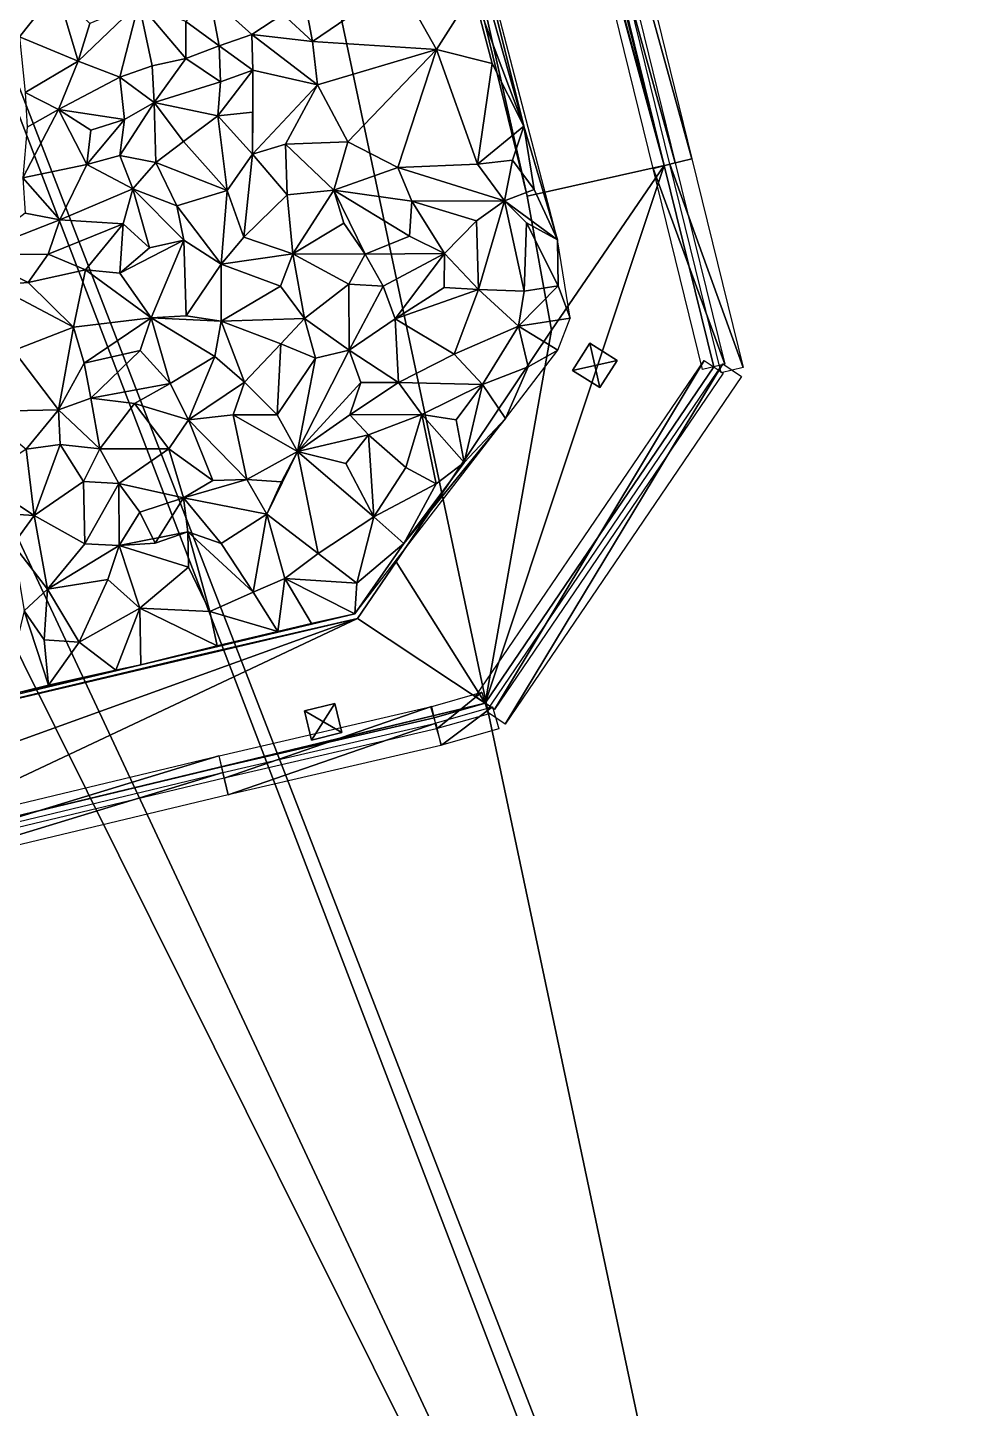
# Model space of a CAD drawing. Header units: metres. Extents: x -113 to 180, y -133 to 86.
# Drawn here: x -47.13 to -38.82, y -120.44 to -108.34 of the extents above; entities that cross this region are included whole.
import ezdxf

# ---------------------------------------------------------------- set-up
doc = ezdxf.new("R2010")
doc.units = ezdxf.units.M
for name, color, linetype, true_color in [('ACERA', 7, 'Continuous', 0xb9b3a6), ('ARQUETA', 7, 'Continuous', 0x6f7175), ('ASFALTO', 7, 'Continuous', 0x4a4b4e), ('BORDILLO', 7, 'Continuous', 0xcfcac0), ('TERRENO', 7, 'Continuous', 0x9a9179)]:
    doc.layers.add(name, color=color, linetype=linetype, true_color=true_color)

msp = doc.modelspace()

# ---------------------------------------------------------------- linework, layer by layer
at = {"layer": 'ACERA'}
for points in [[(-41.555, -109.553, 80.019), (-47.747, -86.559, 80.117), (-49.586, -79.856, 80.172)], [(-41.555, -109.553, 80.019), (-49.586, -79.856, 80.172), (-49.147, -81.633, 80.166)], [(-41.555, -109.553, 80.019), (-49.147, -81.633, 80.166), (-48.838, -82.855, 80.162)], [(-48.838, -82.855, 80.162), (-44.389, -103.146, 80.132), (-42.755, -109.822, 80.127)], [(-41.555, -109.553, 80.019), (-48.838, -82.855, 80.162), (-42.755, -109.822, 80.127)], [(-41.555, -109.553, 80.019), (-47.655, -86.873, 80.116), (-47.747, -86.559, 80.117)], [(-41.555, -109.553, 80.019), (-44.518, -97.814, 80.001), (-47.655, -86.873, 80.116)], [(-41.555, -109.553, 80.019), (-43.198, -102.862, 80.044), (-44.518, -97.814, 80.001)], [(-41.555, -109.553, 79.889), (-43.198, -102.862, 79.914), (-43.198, -102.862, 80.044)], [(-41.555, -109.553, 79.889), (-43.198, -102.862, 80.044), (-41.555, -109.553, 80.019)], [(-44.389, -103.146, 80.002), (-42.755, -109.822, 79.997), (-42.755, -109.822, 80.127)], [(-44.389, -103.146, 80.002), (-42.755, -109.822, 80.127), (-44.389, -103.146, 80.132)], [(-43.124, -114.262, 80.705), (-41.122, -111.315, 80.705), (-41.555, -109.553, 80.019)], [(-42.542, -110.994, 80.089), (-43.124, -114.262, 80.705), (-41.555, -109.553, 80.019)], [(-41.555, -109.553, 80.019), (-42.755, -109.822, 80.127), (-42.542, -110.994, 80.089)], [(-41.122, -111.315, 80.575), (-41.555, -109.553, 79.889), (-41.555, -109.553, 80.019)], [(-41.122, -111.315, 80.575), (-41.555, -109.553, 80.019), (-41.122, -111.315, 80.705)], [(-42.755, -109.822, 79.997), (-42.542, -110.994, 79.959), (-42.542, -110.994, 80.089)], [(-42.755, -109.822, 79.997), (-42.542, -110.994, 80.089), (-42.755, -109.822, 80.127)], [(-42.542, -110.994, 80.089), (-43.904, -113.024, 80.211), (-43.124, -114.262, 80.705)], [(-42.542, -110.994, 79.959), (-43.904, -113.024, 80.081), (-43.904, -113.024, 80.211)], [(-42.542, -110.994, 79.959), (-43.904, -113.024, 80.211), (-42.542, -110.994, 80.089)], [(-41.968, -111.259, 80.08), (-42.206, -111.107, 80.08), (-42.359, -111.347, 80.095)], [(-42.359, -111.347, 79.965), (-42.206, -111.107, 79.95), (-42.206, -111.107, 80.08)], [(-42.359, -111.347, 79.965), (-42.206, -111.107, 80.08), (-42.359, -111.347, 80.095)], [(-42.206, -111.107, 79.95), (-41.968, -111.259, 79.95), (-41.968, -111.259, 80.08)], [(-42.206, -111.107, 79.95), (-41.968, -111.259, 80.08), (-42.206, -111.107, 80.08)], [(-42.359, -111.347, 80.095), (-42.12, -111.498, 80.094), (-41.968, -111.259, 80.08)], [(-41.968, -111.259, 79.95), (-42.12, -111.498, 79.964), (-42.12, -111.498, 80.094)], [(-41.968, -111.259, 79.95), (-42.12, -111.498, 80.094), (-41.968, -111.259, 80.08)], [(-43.124, -114.262, 80.575), (-41.122, -111.315, 80.575), (-41.122, -111.315, 80.705)], [(-43.124, -114.262, 80.575), (-41.122, -111.315, 80.705), (-43.124, -114.262, 80.705)], [(-42.12, -111.498, 79.964), (-42.359, -111.347, 79.965), (-42.359, -111.347, 80.095)], [(-42.12, -111.498, 79.964), (-42.359, -111.347, 80.095), (-42.12, -111.498, 80.094)], [(-43.904, -113.024, 80.211), (-44.241, -113.519, 80.705), (-43.124, -114.262, 80.705)], [(-43.904, -113.024, 80.081), (-44.241, -113.519, 80.575), (-44.241, -113.519, 80.705)], [(-43.904, -113.024, 80.081), (-44.241, -113.519, 80.705), (-43.904, -113.024, 80.211)], [(-44.241, -113.519, 80.705), (-48.857, -114.607, 80.705), (-52.661, -116.561, 80.705)], [(-44.241, -113.519, 80.705), (-52.661, -116.561, 80.705), (-48.628, -115.588, 80.705)], [(-44.241, -113.519, 80.705), (-45.661, -113.847, 80.705), (-48.857, -114.607, 80.705)], [(-44.241, -113.519, 80.705), (-48.628, -115.588, 80.705), (-43.124, -114.262, 80.705)], [(-44.241, -113.519, 80.575), (-45.661, -113.847, 80.575), (-45.661, -113.847, 80.705)], [(-44.241, -113.519, 80.575), (-45.661, -113.847, 80.705), (-44.241, -113.519, 80.705)], [(-45.661, -113.847, 80.575), (-48.857, -114.607, 80.575), (-48.857, -114.607, 80.705)], [(-45.661, -113.847, 80.575), (-48.857, -114.607, 80.705), (-45.661, -113.847, 80.705)], [(-48.628, -115.588, 80.705), (-45.431, -114.821, 80.705), (-43.124, -114.262, 80.705)], [(-45.431, -114.821, 80.705), (-43.571, -114.389, 80.705), (-43.124, -114.262, 80.705)], [(-44.378, -114.519, 80.705), (-44.441, -114.264, 80.705), (-44.707, -114.33, 80.705)], [(-44.707, -114.33, 80.575), (-44.441, -114.264, 80.575), (-44.441, -114.264, 80.705)], [(-44.707, -114.33, 80.575), (-44.441, -114.264, 80.705), (-44.707, -114.33, 80.705)], [(-44.441, -114.264, 80.575), (-44.378, -114.519, 80.575), (-44.378, -114.519, 80.705)], [(-44.441, -114.264, 80.575), (-44.378, -114.519, 80.705), (-44.441, -114.264, 80.705)], [(-43.571, -114.389, 80.575), (-43.124, -114.262, 80.575), (-43.124, -114.262, 80.705)], [(-43.571, -114.389, 80.575), (-43.124, -114.262, 80.705), (-43.571, -114.389, 80.705)], [(-45.431, -114.821, 80.575), (-43.571, -114.389, 80.575), (-43.571, -114.389, 80.705)], [(-45.431, -114.821, 80.575), (-43.571, -114.389, 80.705), (-45.431, -114.821, 80.705)], [(-44.707, -114.33, 80.705), (-44.644, -114.585, 80.705), (-44.378, -114.519, 80.705)], [(-44.644, -114.585, 80.575), (-44.707, -114.33, 80.575), (-44.707, -114.33, 80.705)], [(-44.644, -114.585, 80.575), (-44.707, -114.33, 80.705), (-44.644, -114.585, 80.705)], [(-44.378, -114.519, 80.575), (-44.644, -114.585, 80.575), (-44.644, -114.585, 80.705)], [(-44.378, -114.519, 80.575), (-44.644, -114.585, 80.705), (-44.378, -114.519, 80.705)], [(-48.628, -115.588, 80.575), (-45.431, -114.821, 80.575), (-45.431, -114.821, 80.705)], [(-48.628, -115.588, 80.575), (-45.431, -114.821, 80.705), (-48.628, -115.588, 80.705)]]:
    msp.add_3dface(points, dxfattribs=at)
at = {"layer": 'ARQUETA'}
for points in [[(-42.206, -111.107, 79.97), (-42.359, -111.347, 79.985), (-42.12, -111.498, 79.984)], [(-42.12, -111.498, 79.984), (-41.968, -111.259, 79.97), (-42.206, -111.107, 79.97)], [(-44.441, -114.264, 80.595), (-44.707, -114.33, 80.595), (-44.644, -114.585, 80.595)], [(-44.644, -114.585, 80.595), (-44.378, -114.519, 80.595), (-44.441, -114.264, 80.595)]]:
    msp.add_3dface(points, dxfattribs=at)
at = {"layer": 'ASFALTO'}
for points in [[(-53.14, -66.911, 80.216), (-55.186, -88.259, 81.847), (-40.701, -125.661, 80.587)], [(-53.14, -66.911, 80.216), (-40.701, -125.661, 80.587), (-33.604, -107.754, 80.587)], [(-55.186, -88.259, 81.847), (-50.953, -104.828, 80.551), (-39.366, -129.601, 80.587)], [(-55.186, -88.259, 81.847), (-39.366, -129.601, 80.587), (-40.701, -125.661, 80.587)], [(-50.953, -104.828, 80.551), (-50.236, -107.747, 80.485), (-39.366, -129.601, 80.587)], [(-50.236, -107.747, 80.485), (-55.255, -116.933, 80.587), (-39.366, -129.601, 80.587)], [(-40.701, -125.661, 80.587), (-38.456, -121.404, 80.587), (-33.604, -107.754, 80.587)], [(-55.255, -116.933, 80.587), (-51.707, -132.536, 80.587), (-39.366, -129.601, 80.587)]]:
    msp.add_3dface(points, dxfattribs=at)
at = {"layer": 'BORDILLO'}
for points in [[(-43.15, -102.849, 80.052), (-42.955, -102.802, 80.041), (-41.312, -109.493, 80.016)], [(-43.295, -102.886, 80.06), (-43.101, -102.839, 80.049), (-41.458, -109.529, 80.024)], [(-43.295, -102.886, 80.06), (-41.458, -109.529, 80.024), (-41.652, -109.577, 80.033)], [(-43.15, -102.849, 80.052), (-41.312, -109.493, 80.016), (-41.506, -109.541, 80.026)], [(-41.652, -109.577, 80.033), (-41.458, -109.529, 80.024), (-41.025, -111.291, 80.715)], [(-41.652, -109.577, 80.033), (-41.025, -111.291, 80.715), (-41.219, -111.339, 80.715)], [(-41.506, -109.541, 80.026), (-41.312, -109.493, 80.016), (-40.863, -111.321, 80.715)], [(-41.506, -109.541, 80.026), (-40.863, -111.321, 80.715), (-41.057, -111.368, 80.715)], [(-41.205, -111.259, 80.715), (-43.042, -114.318, 80.715), (-43.207, -114.205, 80.715)], [(-41.205, -111.259, 80.715), (-41.039, -111.372, 80.715), (-43.042, -114.318, 80.715)], [(-41.043, -111.288, 80.715), (-42.948, -114.447, 80.715), (-43.113, -114.335, 80.715)], [(-41.043, -111.288, 80.715), (-40.878, -111.401, 80.715), (-42.948, -114.447, 80.715)], [(-43.152, -114.165, 80.715), (-43.544, -114.485, 80.715), (-43.599, -114.293, 80.715)], [(-43.152, -114.165, 80.715), (-43.097, -114.358, 80.715), (-43.544, -114.485, 80.715)], [(-43.594, -114.292, 80.715), (-45.409, -114.918, 80.715), (-45.454, -114.723, 80.715)], [(-43.594, -114.292, 80.715), (-43.549, -114.487, 80.715), (-45.409, -114.918, 80.715)], [(-43.058, -114.295, 80.715), (-43.506, -114.631, 80.715), (-43.561, -114.438, 80.715)], [(-43.058, -114.295, 80.715), (-43.003, -114.487, 80.715), (-43.506, -114.631, 80.715)], [(-43.556, -114.437, 80.715), (-45.374, -115.064, 80.715), (-45.42, -114.869, 80.715)], [(-43.556, -114.437, 80.715), (-43.511, -114.632, 80.715), (-45.374, -115.064, 80.715)], [(-45.455, -114.723, 80.715), (-48.605, -115.685, 80.715), (-48.652, -115.491, 80.715)], [(-45.455, -114.723, 80.715), (-45.408, -114.918, 80.715), (-48.605, -115.685, 80.715)], [(-45.42, -114.869, 80.715), (-48.57, -115.831, 80.715), (-48.616, -115.636, 80.715)], [(-45.42, -114.869, 80.715), (-45.374, -115.064, 80.715), (-48.57, -115.831, 80.715)]]:
    msp.add_3dface(points, dxfattribs=at)
at = {"layer": 'TERRENO'}
for points in [[(-43.537, -106.185, 79.971), (-42.786, -109.206, 79.973), (-42.491, -110.204, 79.937)], [(-42.786, -109.206, 79.973), (-43.537, -106.185, 79.971), (-43.361, -107.173, 80)], [(-43.229, -108.027, 80.119), (-42.786, -109.206, 79.973), (-43.361, -107.173, 80)], [(-44.636, -108.466, 80.399), (-44.774, -107.736, 80.603), (-44.897, -108.226, 80.402)], [(-44.774, -107.736, 80.603), (-44.636, -108.466, 80.399), (-43.88, -107.95, 80.418)], [(-46.876, -108.009, 80.346), (-47.281, -107.803, 80.351), (-47.203, -108.426, 80.336)], [(-46.876, -108.009, 80.346), (-47.203, -108.426, 80.336), (-46.687, -108.637, 80.328)], [(-46.585, -108.308, 80.341), (-46.876, -108.009, 80.346), (-46.687, -108.637, 80.328)], [(-44.636, -108.466, 80.399), (-43.551, -108.537, 80.2), (-43.88, -107.95, 80.418)], [(-43.551, -108.537, 80.2), (-43.229, -108.027, 80.119), (-43.88, -107.95, 80.418)], [(-46.158, -108.13, 80.382), (-46.687, -108.637, 80.328), (-46.324, -108.779, 80.316)], [(-46.158, -108.13, 80.382), (-46.585, -108.308, 80.341), (-46.687, -108.637, 80.328)], [(-46.039, -108.68, 80.311), (-46.158, -108.13, 80.382), (-46.324, -108.779, 80.316)], [(-46.158, -108.13, 80.382), (-45.746, -108.615, 80.319), (-45.745, -108.29, 80.38)], [(-45.746, -108.615, 80.319), (-46.158, -108.13, 80.382), (-46.039, -108.68, 80.311)], [(-45.453, -108.505, 80.345), (-45.534, -108.071, 80.412), (-45.745, -108.29, 80.38)], [(-45.534, -108.071, 80.412), (-45.166, -108.404, 80.363), (-44.897, -108.226, 80.402)], [(-45.534, -108.071, 80.412), (-45.453, -108.505, 80.345), (-45.166, -108.404, 80.363)], [(-43.229, -108.027, 80.119), (-43.551, -108.537, 80.2), (-43.063, -108.659, 80)], [(-42.786, -109.206, 79.973), (-43.229, -108.027, 80.119), (-43.063, -108.659, 80)], [(-45.166, -108.404, 80.363), (-44.636, -108.466, 80.399), (-44.897, -108.226, 80.402)], [(-45.746, -108.615, 80.319), (-45.453, -108.505, 80.345), (-45.745, -108.29, 80.38)], [(-47.203, -108.426, 80.336), (-47.153, -108.913, 80.333), (-46.687, -108.637, 80.328)], [(-45.166, -108.404, 80.363), (-45.453, -108.505, 80.345), (-45.157, -108.717, 80.317)], [(-45.166, -108.404, 80.363), (-45.157, -108.717, 80.317), (-44.592, -108.845, 80.299)], [(-44.636, -108.466, 80.399), (-45.166, -108.404, 80.363), (-44.592, -108.845, 80.299)], [(-44.636, -108.466, 80.399), (-44.592, -108.845, 80.299), (-43.551, -108.537, 80.2)], [(-46.022, -109, 80.295), (-45.746, -108.615, 80.319), (-46.039, -108.68, 80.311)], [(-45.746, -108.615, 80.319), (-46.022, -109, 80.295), (-45.441, -108.819, 80.294)], [(-45.453, -108.505, 80.345), (-45.746, -108.615, 80.319), (-45.441, -108.819, 80.294)], [(-45.157, -108.717, 80.317), (-45.453, -108.505, 80.345), (-45.441, -108.819, 80.294)], [(-44.592, -108.845, 80.299), (-44.326, -109.345, 80.256), (-43.551, -108.537, 80.2)], [(-43.551, -108.537, 80.2), (-44.326, -109.345, 80.256), (-43.889, -109.568, 80.224)], [(-43.192, -109.539, 80.13), (-43.551, -108.537, 80.2), (-43.889, -109.568, 80.224)], [(-43.551, -108.537, 80.2), (-43.192, -109.539, 80.13), (-43.063, -108.659, 80)], [(-47.153, -108.913, 80.333), (-46.861, -109.062, 80.317), (-46.687, -108.637, 80.328)], [(-46.687, -108.637, 80.328), (-46.861, -109.062, 80.317), (-46.324, -108.779, 80.316)], [(-46.022, -109, 80.295), (-46.039, -108.68, 80.311), (-46.324, -108.779, 80.316)], [(-45.466, -109.117, 80.268), (-45.157, -109.085, 80.265), (-45.157, -108.717, 80.317)], [(-45.466, -109.117, 80.268), (-45.157, -108.717, 80.317), (-45.441, -108.819, 80.294)], [(-45.157, -109.085, 80.265), (-45.16, -109.453, 80.231), (-45.157, -108.717, 80.317)], [(-45.157, -108.717, 80.317), (-45.16, -109.453, 80.231), (-44.592, -108.845, 80.299)], [(-43.192, -109.539, 80.13), (-42.786, -109.206, 79.973), (-43.063, -108.659, 80)], [(-46.861, -109.062, 80.317), (-46.283, -109.15, 80.293), (-46.324, -108.779, 80.316)], [(-46.283, -109.15, 80.293), (-46.022, -109, 80.295), (-46.324, -108.779, 80.316)], [(-46.022, -109, 80.295), (-45.466, -109.117, 80.268), (-45.441, -108.819, 80.294)], [(-45.16, -109.453, 80.231), (-44.873, -109.366, 80.232), (-44.592, -108.845, 80.299)], [(-44.873, -109.366, 80.232), (-44.326, -109.345, 80.256), (-44.592, -108.845, 80.299)], [(-46.861, -109.062, 80.317), (-47.153, -108.913, 80.333), (-47.134, -109.216, 80.336)], [(-46.861, -109.062, 80.317), (-47.172, -109.66, 80.341), (-46.612, -109.542, 80.314)], [(-46.861, -109.062, 80.317), (-47.134, -109.216, 80.336), (-47.172, -109.66, 80.341)], [(-46.283, -109.15, 80.293), (-46.861, -109.062, 80.317), (-46.578, -109.242, 80.304)], [(-46.578, -109.242, 80.304), (-46.861, -109.062, 80.317), (-46.612, -109.542, 80.314)], [(-46.007, -109.526, 80.277), (-46.022, -109, 80.295), (-46.322, -109.464, 80.288)], [(-46.022, -109, 80.295), (-46.283, -109.15, 80.293), (-46.322, -109.464, 80.288)], [(-45.466, -109.117, 80.268), (-46.022, -109, 80.295), (-45.767, -109.341, 80.26)], [(-46.022, -109, 80.295), (-46.007, -109.526, 80.277), (-45.767, -109.341, 80.26)], [(-45.466, -109.117, 80.268), (-45.16, -109.453, 80.231), (-45.157, -109.085, 80.265)], [(-46.283, -109.15, 80.293), (-46.578, -109.242, 80.304), (-46.612, -109.542, 80.314)], [(-46.322, -109.464, 80.288), (-46.283, -109.15, 80.293), (-46.612, -109.542, 80.314)], [(-45.466, -109.117, 80.268), (-45.767, -109.341, 80.26), (-45.382, -109.771, 80.237)], [(-45.16, -109.453, 80.231), (-45.466, -109.117, 80.268), (-45.382, -109.771, 80.237)], [(-42.786, -109.206, 79.973), (-43.192, -109.539, 80.13), (-42.884, -109.505, 79.98)], [(-42.694, -109.762, 79.944), (-42.786, -109.206, 79.973), (-42.884, -109.505, 79.98)], [(-42.786, -109.206, 79.973), (-42.694, -109.762, 79.944), (-42.491, -110.204, 79.937)], [(-45.767, -109.341, 80.26), (-46.007, -109.526, 80.277), (-45.382, -109.771, 80.237)], [(-44.873, -109.366, 80.232), (-44.448, -109.767, 80.18), (-44.326, -109.345, 80.256)], [(-44.326, -109.345, 80.256), (-44.448, -109.767, 80.18), (-43.889, -109.568, 80.224)], [(-46.208, -109.757, 80.286), (-46.322, -109.464, 80.288), (-46.612, -109.542, 80.314)], [(-46.208, -109.757, 80.286), (-46.007, -109.526, 80.277), (-46.322, -109.464, 80.288)], [(-45.16, -109.453, 80.231), (-45.382, -109.771, 80.237), (-45.237, -110.18, 80.213)], [(-45.16, -109.453, 80.231), (-45.237, -110.18, 80.213), (-44.858, -109.809, 80.189)], [(-44.873, -109.366, 80.232), (-45.16, -109.453, 80.231), (-44.858, -109.809, 80.189)], [(-44.448, -109.767, 80.18), (-44.873, -109.366, 80.232), (-44.858, -109.809, 80.189)], [(-47.172, -109.66, 80.341), (-46.849, -110.027, 80.326), (-46.612, -109.542, 80.314)], [(-46.849, -110.027, 80.326), (-46.208, -109.757, 80.286), (-46.612, -109.542, 80.314)], [(-46.007, -109.526, 80.277), (-46.208, -109.757, 80.286), (-45.825, -109.904, 80.273)], [(-45.382, -109.771, 80.237), (-46.007, -109.526, 80.277), (-45.825, -109.904, 80.273)], [(-44.448, -109.767, 80.18), (-43.766, -109.865, 80.131), (-43.889, -109.568, 80.224)], [(-42.953, -109.862, 80.126), (-43.192, -109.539, 80.13), (-43.889, -109.568, 80.224)], [(-43.766, -109.865, 80.131), (-42.953, -109.862, 80.126), (-43.889, -109.568, 80.224)], [(-43.192, -109.539, 80.13), (-42.953, -109.862, 80.126), (-42.884, -109.505, 79.98)], [(-42.953, -109.862, 80.126), (-42.694, -109.762, 79.944), (-42.884, -109.505, 79.98)], [(-47.152, -109.97, 80.346), (-46.849, -110.027, 80.326), (-47.172, -109.66, 80.341)], [(-46.294, -110.063, 80.298), (-46.208, -109.757, 80.286), (-46.849, -110.027, 80.326)], [(-46.208, -109.757, 80.286), (-46.294, -110.063, 80.298), (-46.064, -110.273, 80.281)], [(-45.763, -110.206, 80.272), (-46.208, -109.757, 80.286), (-46.064, -110.273, 80.281)], [(-46.208, -109.757, 80.286), (-45.763, -110.206, 80.272), (-45.825, -109.904, 80.273)], [(-45.436, -110.417, 80.233), (-45.382, -109.771, 80.237), (-45.825, -109.904, 80.273)], [(-45.382, -109.771, 80.237), (-45.436, -110.417, 80.233), (-45.237, -110.18, 80.213)], [(-45.237, -110.18, 80.213), (-44.807, -110.325, 80.154), (-44.858, -109.809, 80.189)], [(-44.807, -110.325, 80.154), (-44.448, -109.767, 80.18), (-44.858, -109.809, 80.189)], [(-44.448, -109.767, 80.18), (-44.807, -110.325, 80.154), (-44.361, -110.058, 80.144)], [(-43.766, -109.865, 80.131), (-44.448, -109.767, 80.18), (-43.785, -110.17, 80.082)], [(-44.448, -109.767, 80.18), (-44.174, -110.328, 80.096), (-43.785, -110.17, 80.082)], [(-44.174, -110.328, 80.096), (-44.448, -109.767, 80.18), (-44.361, -110.058, 80.144)], [(-42.694, -109.762, 79.944), (-42.953, -109.862, 80.126), (-42.491, -110.204, 79.937)], [(-45.763, -110.206, 80.272), (-45.436, -110.417, 80.233), (-45.825, -109.904, 80.273)], [(-43.48, -110.324, 80.103), (-43.766, -109.865, 80.131), (-43.785, -110.17, 80.082)], [(-43.2, -110.036, 80.114), (-42.953, -109.862, 80.126), (-43.766, -109.865, 80.131)], [(-43.48, -110.324, 80.103), (-43.2, -110.036, 80.114), (-43.766, -109.865, 80.131)], [(-42.953, -109.862, 80.126), (-43.2, -110.036, 80.114), (-43.183, -110.637, 80.05)], [(-42.953, -109.862, 80.126), (-43.183, -110.637, 80.05), (-42.781, -110.653, 79.991)], [(-42.76, -110.054, 79.981), (-42.953, -109.862, 80.126), (-42.781, -110.653, 79.991)], [(-42.953, -109.862, 80.126), (-42.76, -110.054, 79.981), (-42.491, -110.204, 79.937)], [(-47.624, -110.332, 80.389), (-46.849, -110.027, 80.326), (-47.152, -109.97, 80.346)], [(-46.849, -110.027, 80.326), (-47.624, -110.332, 80.389), (-46.951, -110.33, 80.332)], [(-46.294, -110.063, 80.298), (-46.849, -110.027, 80.326), (-46.951, -110.33, 80.332)], [(-46.625, -110.467, 80.31), (-46.294, -110.063, 80.298), (-46.951, -110.33, 80.332)], [(-46.294, -110.063, 80.298), (-46.625, -110.467, 80.31), (-46.323, -110.494, 80.292)], [(-46.064, -110.273, 80.281), (-46.294, -110.063, 80.298), (-46.323, -110.494, 80.292)], [(-44.807, -110.325, 80.154), (-44.174, -110.328, 80.096), (-44.361, -110.058, 80.144)], [(-43.2, -110.036, 80.114), (-43.48, -110.324, 80.103), (-43.183, -110.637, 80.05)], [(-42.483, -110.605, 79.946), (-42.76, -110.054, 79.981), (-42.781, -110.653, 79.991)], [(-42.76, -110.054, 79.981), (-42.483, -110.605, 79.946), (-42.491, -110.204, 79.937)], [(-45.237, -110.18, 80.213), (-45.436, -110.417, 80.233), (-44.807, -110.325, 80.154)], [(-44.174, -110.328, 80.096), (-43.48, -110.324, 80.103), (-43.785, -110.17, 80.082)], [(-46.049, -110.887, 80.264), (-45.763, -110.206, 80.272), (-46.323, -110.494, 80.292)], [(-45.763, -110.206, 80.272), (-46.064, -110.273, 80.281), (-46.323, -110.494, 80.292)], [(-45.763, -110.206, 80.272), (-46.049, -110.887, 80.264), (-45.741, -110.868, 80.245)], [(-45.436, -110.417, 80.233), (-45.763, -110.206, 80.272), (-45.741, -110.868, 80.245)], [(-42.491, -110.204, 79.937), (-42.483, -110.605, 79.946), (-42.378, -110.888, 79.942)], [(-47.624, -110.332, 80.389), (-47.127, -110.576, 80.349), (-46.951, -110.33, 80.332)], [(-47.624, -110.332, 80.389), (-47.426, -110.599, 80.383), (-47.127, -110.576, 80.349)], [(-47.127, -110.576, 80.349), (-46.625, -110.467, 80.31), (-46.951, -110.33, 80.332)], [(-45.437, -110.916, 80.213), (-45.436, -110.417, 80.233), (-45.741, -110.868, 80.245)], [(-45.436, -110.417, 80.233), (-45.437, -110.916, 80.213), (-44.915, -110.609, 80.159)], [(-44.807, -110.325, 80.154), (-45.436, -110.417, 80.233), (-44.915, -110.609, 80.159)], [(-44.707, -110.892, 80.13), (-44.807, -110.325, 80.154), (-44.915, -110.609, 80.159)], [(-44.174, -110.328, 80.096), (-44.807, -110.325, 80.154), (-44.317, -110.592, 80.087)], [(-44.807, -110.325, 80.154), (-44.707, -110.892, 80.13), (-44.317, -110.592, 80.087)], [(-44.016, -110.61, 80.074), (-44.174, -110.328, 80.096), (-44.317, -110.592, 80.087)], [(-43.48, -110.324, 80.103), (-44.174, -110.328, 80.096), (-44.016, -110.61, 80.074)], [(-43.48, -110.324, 80.103), (-44.016, -110.61, 80.074), (-43.911, -110.895, 80.057)], [(-43.48, -110.324, 80.103), (-43.911, -110.895, 80.057), (-43.483, -110.621, 80.043)], [(-43.183, -110.637, 80.05), (-43.48, -110.324, 80.103), (-43.483, -110.621, 80.043)], [(-46.625, -110.467, 80.31), (-47.127, -110.576, 80.349), (-46.728, -110.969, 80.319)], [(-46.049, -110.887, 80.264), (-46.625, -110.467, 80.31), (-46.728, -110.969, 80.319)], [(-46.625, -110.467, 80.31), (-46.049, -110.887, 80.264), (-46.323, -110.494, 80.292)], [(-47.127, -110.576, 80.349), (-47.426, -110.599, 80.383), (-46.728, -110.969, 80.319)], [(-47.426, -110.599, 80.383), (-47.254, -111.172, 80.366), (-46.728, -110.969, 80.319)], [(-45.437, -110.916, 80.213), (-44.707, -110.892, 80.13), (-44.915, -110.609, 80.159)], [(-44.707, -110.892, 80.13), (-44.316, -111.171, 80.075), (-44.317, -110.592, 80.087)], [(-44.316, -111.171, 80.075), (-44.016, -110.61, 80.074), (-44.317, -110.592, 80.087)], [(-44.016, -110.61, 80.074), (-44.316, -111.171, 80.075), (-43.911, -110.895, 80.057)], [(-43.911, -110.895, 80.057), (-43.183, -110.637, 80.05), (-43.483, -110.621, 80.043)], [(-43.395, -111.206, 80.025), (-43.183, -110.637, 80.05), (-43.911, -110.895, 80.057)], [(-42.832, -110.959, 79.98), (-43.183, -110.637, 80.05), (-43.395, -111.206, 80.025)], [(-43.183, -110.637, 80.05), (-42.832, -110.959, 79.98), (-42.781, -110.653, 79.991)], [(-42.483, -110.605, 79.946), (-42.832, -110.959, 79.98), (-42.378, -110.888, 79.942)], [(-42.832, -110.959, 79.98), (-42.483, -110.605, 79.946), (-42.781, -110.653, 79.991)], [(-46.635, -111.284, 80.305), (-46.049, -110.887, 80.264), (-46.728, -110.969, 80.319)], [(-46.049, -110.887, 80.264), (-46.635, -111.284, 80.305), (-46.146, -111.173, 80.263)], [(-45.882, -111.462, 80.225), (-46.049, -110.887, 80.264), (-46.146, -111.173, 80.263)], [(-46.049, -110.887, 80.264), (-45.437, -110.916, 80.213), (-45.741, -110.868, 80.245)], [(-45.437, -110.916, 80.213), (-46.049, -110.887, 80.264), (-45.492, -111.224, 80.199)], [(-46.049, -110.887, 80.264), (-45.882, -111.462, 80.225), (-45.492, -111.224, 80.199)], [(-45.232, -111.451, 80.156), (-45.437, -110.916, 80.213), (-45.492, -111.224, 80.199)], [(-44.707, -110.892, 80.13), (-45.437, -110.916, 80.213), (-44.912, -111.114, 80.138)], [(-45.437, -110.916, 80.213), (-45.232, -111.451, 80.156), (-44.912, -111.114, 80.138)], [(-44.609, -111.24, 80.111), (-44.707, -110.892, 80.13), (-44.912, -111.114, 80.138)], [(-44.707, -110.892, 80.13), (-44.609, -111.24, 80.111), (-44.316, -111.171, 80.075)], [(-43.911, -110.895, 80.057), (-44.316, -111.171, 80.075), (-43.882, -111.452, 80.042)], [(-43.395, -111.206, 80.025), (-43.911, -110.895, 80.057), (-43.882, -111.452, 80.042)], [(-42.832, -110.959, 79.98), (-42.486, -111.169, 79.961), (-42.378, -110.888, 79.942)], [(-47.254, -111.172, 80.366), (-46.861, -111.692, 80.318), (-46.728, -110.969, 80.319)], [(-46.861, -111.692, 80.318), (-46.635, -111.284, 80.305), (-46.728, -110.969, 80.319)], [(-43.147, -111.469, 79.991), (-42.832, -110.959, 79.98), (-43.395, -111.206, 80.025)], [(-42.832, -110.959, 79.98), (-43.147, -111.469, 79.991), (-42.748, -111.316, 79.977)], [(-42.832, -110.959, 79.98), (-42.748, -111.316, 79.977), (-42.486, -111.169, 79.961)], [(-45.232, -111.451, 80.156), (-44.944, -111.735, 80.12), (-44.912, -111.114, 80.138)], [(-44.944, -111.735, 80.12), (-44.609, -111.24, 80.111), (-44.912, -111.114, 80.138)], [(-47.544, -111.708, 80.367), (-46.861, -111.692, 80.318), (-47.254, -111.172, 80.366)], [(-46.635, -111.284, 80.305), (-46.578, -111.591, 80.289), (-46.146, -111.173, 80.263)], [(-46.578, -111.591, 80.289), (-45.882, -111.462, 80.225), (-46.146, -111.173, 80.263)], [(-45.882, -111.462, 80.225), (-45.723, -111.779, 80.207), (-45.492, -111.224, 80.199)], [(-45.723, -111.779, 80.207), (-45.232, -111.451, 80.156), (-45.492, -111.224, 80.199)], [(-44.944, -111.735, 80.12), (-44.768, -112.057, 80.104), (-44.609, -111.24, 80.111)], [(-44.316, -111.171, 80.075), (-44.768, -112.057, 80.104), (-44.211, -111.452, 80.068)], [(-44.609, -111.24, 80.111), (-44.768, -112.057, 80.104), (-44.316, -111.171, 80.075)], [(-44.316, -111.171, 80.075), (-44.211, -111.452, 80.068), (-43.882, -111.452, 80.042)], [(-43.147, -111.469, 79.991), (-43.395, -111.206, 80.025), (-43.882, -111.452, 80.042)], [(-42.748, -111.316, 79.977), (-42.946, -111.767, 80), (-42.486, -111.169, 79.961)], [(-46.861, -111.692, 80.318), (-46.578, -111.591, 80.289), (-46.635, -111.284, 80.305)], [(-42.748, -111.316, 79.977), (-43.147, -111.469, 79.991), (-42.946, -111.767, 80)], [(-45.882, -111.462, 80.225), (-46.578, -111.591, 80.289), (-46.196, -111.638, 80.25)], [(-45.723, -111.779, 80.207), (-45.882, -111.462, 80.225), (-46.196, -111.638, 80.25)], [(-45.232, -111.451, 80.156), (-45.723, -111.779, 80.207), (-45.332, -111.735, 80.165)], [(-44.944, -111.735, 80.12), (-45.232, -111.451, 80.156), (-45.332, -111.735, 80.165)], [(-44.768, -112.057, 80.104), (-44.31, -111.736, 80.082), (-44.211, -111.452, 80.068)], [(-44.31, -111.736, 80.082), (-43.679, -111.733, 80.027), (-43.882, -111.452, 80.042)], [(-44.211, -111.452, 80.068), (-44.31, -111.736, 80.082), (-43.882, -111.452, 80.042)], [(-43.679, -111.733, 80.027), (-43.147, -111.469, 79.991), (-43.882, -111.452, 80.042)], [(-43.147, -111.469, 79.991), (-43.679, -111.733, 80.027), (-43.378, -111.781, 80.026)], [(-43.147, -111.469, 79.991), (-43.378, -111.781, 80.026), (-43.307, -112.154, 80.009)], [(-42.946, -111.767, 80), (-43.147, -111.469, 79.991), (-43.307, -112.154, 80.009)], [(-46.498, -112.033, 80.271), (-46.578, -111.591, 80.289), (-46.861, -111.692, 80.318)], [(-46.578, -111.591, 80.289), (-46.498, -112.033, 80.271), (-46.196, -111.638, 80.25)], [(-46.498, -112.033, 80.271), (-45.895, -112.033, 80.22), (-46.196, -111.638, 80.25)], [(-45.895, -112.033, 80.22), (-45.723, -111.779, 80.207), (-46.196, -111.638, 80.25)], [(-46.861, -111.692, 80.318), (-47.544, -111.708, 80.367), (-47.145, -112.036, 80.311)], [(-46.846, -111.995, 80.303), (-46.861, -111.692, 80.318), (-47.145, -112.036, 80.311)], [(-46.846, -111.995, 80.303), (-46.498, -112.033, 80.271), (-46.861, -111.692, 80.318)], [(-45.332, -111.735, 80.165), (-45.723, -111.779, 80.207), (-45.21, -112.302, 80.145)], [(-44.768, -112.057, 80.104), (-45.332, -111.735, 80.165), (-45.21, -112.302, 80.145)], [(-44.768, -112.057, 80.104), (-44.944, -111.735, 80.12), (-45.332, -111.735, 80.165)], [(-44.31, -111.736, 80.082), (-44.768, -112.057, 80.104), (-44.145, -111.911, 80.056)], [(-43.679, -111.733, 80.027), (-44.31, -111.736, 80.082), (-44.145, -111.911, 80.056)], [(-43.679, -111.733, 80.027), (-44.145, -111.911, 80.056), (-43.818, -112.198, 80.032)], [(-43.553, -112.342, 80.022), (-43.679, -111.733, 80.027), (-43.818, -112.198, 80.032)], [(-43.378, -111.781, 80.026), (-43.679, -111.733, 80.027), (-43.307, -112.154, 80.009)], [(-43.679, -111.733, 80.027), (-43.553, -112.342, 80.022), (-43.307, -112.154, 80.009)], [(-45.508, -112.31, 80.181), (-45.723, -111.779, 80.207), (-45.895, -112.033, 80.22)], [(-45.723, -111.779, 80.207), (-45.508, -112.31, 80.181), (-45.21, -112.302, 80.145)], [(-42.946, -111.767, 80), (-43.835, -112.864, 80.066), (-44.264, -113.479, 80.111)], [(-43.835, -112.864, 80.066), (-42.946, -111.767, 80), (-43.307, -112.154, 80.009)], [(-46.846, -111.995, 80.303), (-47.145, -112.036, 80.311), (-47.075, -112.617, 80.29)], [(-46.641, -112.319, 80.28), (-46.846, -111.995, 80.303), (-47.075, -112.617, 80.29)], [(-46.498, -112.033, 80.271), (-46.846, -111.995, 80.303), (-46.641, -112.319, 80.28)], [(-44.145, -111.911, 80.056), (-44.768, -112.057, 80.104), (-44.345, -112.163, 80.072)], [(-44.098, -112.629, 80.067), (-44.145, -111.911, 80.056), (-44.345, -112.163, 80.072)], [(-44.145, -111.911, 80.056), (-44.098, -112.629, 80.067), (-43.818, -112.198, 80.032)], [(-47.075, -112.617, 80.29), (-47.145, -112.036, 80.311), (-47.547, -112.308, 80.335)], [(-46.332, -112.337, 80.257), (-46.498, -112.033, 80.271), (-46.641, -112.319, 80.28)], [(-46.498, -112.033, 80.271), (-46.332, -112.337, 80.257), (-45.895, -112.033, 80.22)], [(-46.332, -112.337, 80.257), (-45.767, -112.462, 80.208), (-45.895, -112.033, 80.22)], [(-45.767, -112.462, 80.208), (-45.508, -112.31, 80.181), (-45.895, -112.033, 80.22)], [(-44.908, -112.323, 80.117), (-44.768, -112.057, 80.104), (-45.21, -112.302, 80.145)], [(-45.037, -112.606, 80.124), (-44.768, -112.057, 80.104), (-44.908, -112.323, 80.117)], [(-44.768, -112.057, 80.104), (-45.037, -112.606, 80.124), (-44.587, -112.95, 80.112)], [(-44.768, -112.057, 80.104), (-44.098, -112.629, 80.067), (-44.345, -112.163, 80.072)], [(-44.098, -112.629, 80.067), (-44.768, -112.057, 80.104), (-44.587, -112.95, 80.112)], [(-44.098, -112.629, 80.067), (-43.553, -112.342, 80.022), (-43.818, -112.198, 80.032)], [(-43.553, -112.342, 80.022), (-43.835, -112.864, 80.066), (-43.307, -112.154, 80.009)], [(-47.685, -112.58, 80.325), (-47.075, -112.617, 80.29), (-47.547, -112.308, 80.335)], [(-46.641, -112.319, 80.28), (-47.075, -112.617, 80.29), (-46.629, -112.866, 80.265)], [(-46.332, -112.337, 80.257), (-46.641, -112.319, 80.28), (-46.629, -112.866, 80.265)], [(-46.329, -112.882, 80.247), (-46.332, -112.337, 80.257), (-46.629, -112.866, 80.265)], [(-46.332, -112.337, 80.257), (-46.329, -112.882, 80.247), (-46.149, -112.59, 80.242)], [(-45.767, -112.462, 80.208), (-46.332, -112.337, 80.257), (-46.149, -112.59, 80.242)], [(-45.508, -112.31, 80.181), (-45.767, -112.462, 80.208), (-45.21, -112.302, 80.145)], [(-45.767, -112.462, 80.208), (-45.037, -112.606, 80.124), (-45.21, -112.302, 80.145)], [(-45.037, -112.606, 80.124), (-44.908, -112.323, 80.117), (-45.21, -112.302, 80.145)], [(-43.553, -112.342, 80.022), (-44.098, -112.629, 80.067), (-43.835, -112.864, 80.066)], [(-46.015, -112.859, 80.229), (-45.767, -112.462, 80.208), (-46.149, -112.59, 80.242)], [(-45.767, -112.462, 80.208), (-46.015, -112.859, 80.229), (-45.729, -112.761, 80.205)], [(-45.037, -112.606, 80.124), (-45.767, -112.462, 80.208), (-45.436, -112.864, 80.176)], [(-45.767, -112.462, 80.208), (-45.729, -112.761, 80.205), (-45.436, -112.864, 80.176)], [(-47.075, -112.617, 80.29), (-47.685, -112.58, 80.325), (-47.257, -112.873, 80.291)], [(-46.329, -112.882, 80.247), (-46.015, -112.859, 80.229), (-46.149, -112.59, 80.242)], [(-45.156, -113.289, 80.151), (-45.037, -112.606, 80.124), (-45.436, -112.864, 80.176)], [(-44.877, -113.171, 80.132), (-45.037, -112.606, 80.124), (-45.156, -113.289, 80.151)], [(-45.037, -112.606, 80.124), (-44.877, -113.171, 80.132), (-44.587, -112.95, 80.112)], [(-47.075, -112.617, 80.29), (-47.257, -112.873, 80.291), (-46.956, -113.263, 80.274)], [(-46.629, -112.866, 80.265), (-47.075, -112.617, 80.29), (-46.956, -113.263, 80.274)], [(-44.247, -113.21, 80.089), (-44.098, -112.629, 80.067), (-44.587, -112.95, 80.112)], [(-44.098, -112.629, 80.067), (-44.247, -113.21, 80.089), (-43.835, -112.864, 80.066)], [(-46.015, -112.859, 80.229), (-46.329, -112.882, 80.247), (-45.729, -112.761, 80.205)], [(-45.729, -112.761, 80.205), (-46.329, -112.882, 80.247), (-45.721, -113.07, 80.201)], [(-45.729, -112.761, 80.205), (-45.156, -113.289, 80.151), (-45.436, -112.864, 80.176)], [(-45.156, -113.289, 80.151), (-45.729, -112.761, 80.205), (-45.535, -113.458, 80.187)], [(-45.729, -112.761, 80.205), (-45.721, -113.07, 80.201), (-45.535, -113.458, 80.187)], [(-47.257, -112.873, 80.291), (-47.16, -113.453, 80.273), (-46.956, -113.263, 80.274)], [(-46.329, -112.882, 80.247), (-46.629, -112.866, 80.265), (-46.956, -113.263, 80.274)], [(-46.329, -112.882, 80.247), (-46.956, -113.263, 80.274), (-46.428, -113.179, 80.25)], [(-46.149, -113.429, 80.232), (-46.329, -112.882, 80.247), (-46.428, -113.179, 80.25)], [(-46.329, -112.882, 80.247), (-46.149, -113.429, 80.232), (-45.721, -113.07, 80.201)], [(-44.877, -113.171, 80.132), (-44.247, -113.21, 80.089), (-44.587, -112.95, 80.112)], [(-43.835, -112.864, 80.066), (-44.247, -113.21, 80.089), (-44.264, -113.479, 80.111)], [(-45.721, -113.07, 80.201), (-46.149, -113.429, 80.232), (-45.535, -113.458, 80.187)], [(-46.956, -113.263, 80.274), (-46.678, -113.727, 80.237), (-46.428, -113.179, 80.25)], [(-46.678, -113.727, 80.237), (-46.149, -113.429, 80.232), (-46.428, -113.179, 80.25)], [(-44.938, -113.635, 80.15), (-44.877, -113.171, 80.132), (-45.156, -113.289, 80.151)], [(-44.877, -113.171, 80.132), (-44.938, -113.635, 80.15), (-44.644, -113.564, 80.125)], [(-44.247, -113.21, 80.089), (-44.877, -113.171, 80.132), (-44.264, -113.479, 80.111)], [(-44.264, -113.479, 80.111), (-44.877, -113.171, 80.132), (-44.644, -113.564, 80.125)], [(-46.956, -113.263, 80.274), (-47.16, -113.453, 80.273), (-46.987, -113.706, 80.252)], [(-46.678, -113.727, 80.237), (-46.956, -113.263, 80.274), (-46.987, -113.706, 80.252)], [(-44.938, -113.635, 80.15), (-45.156, -113.289, 80.151), (-45.535, -113.458, 80.187)], [(-46.948, -114.103, 80.229), (-47.16, -113.453, 80.273), (-47.338, -114.201, 80.252)], [(-47.16, -113.453, 80.273), (-46.948, -114.103, 80.229), (-46.987, -113.706, 80.252)], [(-46.149, -113.429, 80.232), (-46.678, -113.727, 80.237), (-46.359, -113.974, 80.216)], [(-46.138, -113.926, 80.2), (-46.149, -113.429, 80.232), (-46.359, -113.974, 80.216)], [(-46.149, -113.429, 80.232), (-46.138, -113.926, 80.2), (-45.472, -113.76, 80.176)], [(-46.149, -113.429, 80.232), (-45.472, -113.76, 80.176), (-45.535, -113.458, 80.187)], [(-45.472, -113.76, 80.176), (-44.938, -113.635, 80.15), (-45.535, -113.458, 80.187)], [(-44.938, -113.635, 80.15), (-46.138, -113.926, 80.2), (-44.264, -113.479, 80.111)], [(-44.938, -113.635, 80.15), (-44.264, -113.479, 80.111), (-44.644, -113.564, 80.125)], [(-46.138, -113.926, 80.2), (-44.938, -113.635, 80.15), (-45.472, -113.76, 80.176)], [(-46.948, -114.103, 80.229), (-46.678, -113.727, 80.237), (-46.987, -113.706, 80.252)], [(-46.678, -113.727, 80.237), (-46.948, -114.103, 80.229), (-46.359, -113.974, 80.216)], [(-46.138, -113.926, 80.2), (-47.338, -114.201, 80.252), (-50.328, -114.925, 80.4)], [(-47.338, -114.201, 80.252), (-46.138, -113.926, 80.2), (-46.359, -113.974, 80.216)], [(-46.948, -114.103, 80.229), (-47.338, -114.201, 80.252), (-46.359, -113.974, 80.216)]]:
    msp.add_3dface(points, dxfattribs=at)

doc.saveas('drawing.dxf')
